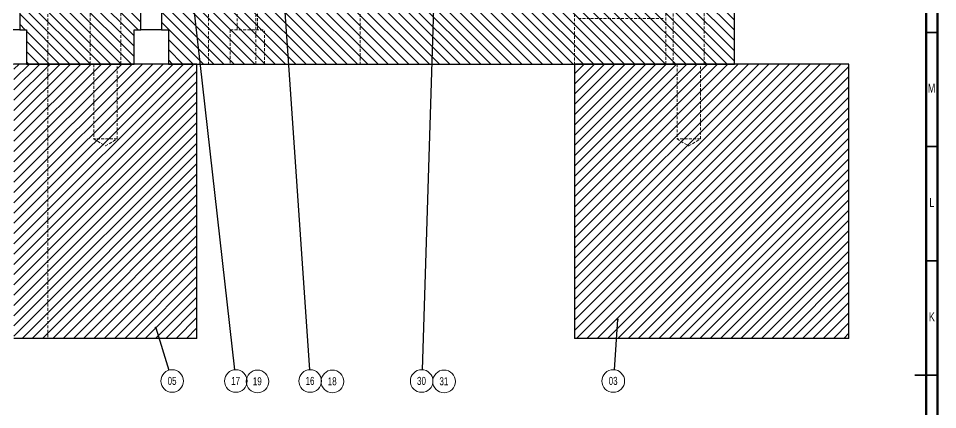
# Model space of a CAD drawing. Header units: millimetres. Extents: x 5 to 1539, y -495 to 895.
# Drawn here: x 1093.1 to 1495, y 435 to 606.1 of the extents above; entities that cross this region are included whole.
import ezdxf

# ---------------------------------------------------------------- set-up
doc = ezdxf.new("R2010")
doc.units = ezdxf.units.MM
doc.linetypes.add('HIDDEN', pattern=[1.905, 1.27, -0.635])
doc.styles.add('SLDTEXTSTYLE13', font='TXT', dxfattribs={"width": 0.75})
doc.dimstyles.new('SLDDIMSTYLE0', dxfattribs={"dimtxt": 3.5, "dimasz": 3.302, "dimexe": 0, "dimexo": 0.0625, "dimgap": 0.875, "dimtad": 1, "dimrnd": 1e-09, "dimzin": 12, "dimdsep": 46, "dimtxsty": 'SLDTEXTSTYLE13', "dimsah": 1, "dimcen": 0.09, "dimadec": 0, "dimazin": 3, "dimtfac": 1, "dimtofl": 0, "dimtmove": 0, "dimatfit": 3, "dimfxl": 1, "dimfrac": 2, "dimtolj": 1, "dimtzin": 12, "dimarcsym": 0})
doc.dimstyles.new('SLDDIMSTYLE1', dxfattribs={"dimtxt": 0.18, "dimasz": 1.016, "dimexe": 0, "dimexo": 0.0625, "dimgap": 0, "dimtad": 0, "dimtih": 1, "dimtoh": 1, "dimdec": 0, "dimrnd": 1e-09, "dimzin": 0, "dimdsep": 46, "dimtxsty": 'Standard', "dimblk1": 'DOT', "dimblk2": 'DOT', "dimsah": 1, "dimcen": 0.09, "dimadec": 0, "dimazin": 0, "dimtfac": 1.016, "dimtdec": 0, "dimtofl": 0, "dimtmove": 0, "dimatfit": 3, "dimldrblk": 'DOT', "dimfxl": 1, "dimfrac": 2, "dimtolj": 1, "dimtzin": 0, "dimarcsym": 0})

# ---------------------------------------------------------------- blocks, each defined once
blk = doc.blocks.new('_D_9')
at = {"color": 7, "linetype": 'Continuous', "lineweight": 18}
for p, q in [((855.21, 646.11), (771.21, 646.11)), ((772.21, 586.11), (772.21, 646.11)), ((1335.21, 586.11), (771.21, 586.11))]:
    blk.add_line(p, q, dxfattribs=at)
for points in [[(772.21, 646.11), (771.7, 642.81), (772.72, 642.81)], [(772.21, 586.11), (772.72, 589.41), (771.7, 589.41)]]:
    blk.add_solid(points, dxfattribs=at)
at = {"color": 7, "linetype": 'Continuous', "lineweight": 18, "insert": (767.7, 614.47), "char_height": 3.5, "attachment_point": 1, "rotation": 90, "style": 'SLDTEXTSTYLE13'}
blk.add_mtext('60', dxfattribs=at)
blk = doc.blocks.new('SW_NOTE_5')
at = {"color": 0, "linetype": 'Continuous', "lineweight": 0}
blk.add_circle((-0.35, -4.93), 4.94, dxfattribs=at)
at = {"color": 0, "linetype": 'Continuous', "lineweight": 0, "insert": (-0.42, -3.12), "char_height": 3.5, "attachment_point": 2, "style": 'SLDTEXTSTYLE13'}
blk.add_mtext('03', dxfattribs=at)
blk = doc.blocks.new('_Dot')
at = {"color": 0, "linetype": 'ByBlock', "lineweight": -2}
blk.add_line((-0.5, 0), (-1, 0), dxfattribs=at)
at = {"color": 0, "linetype": 'ByBlock', "const_width": 0.5}
blk.add_lwpolyline([(-0.25, 0, 1), (0.25, 0, 1)], format="xyb", close=True, dxfattribs=at)
blk = doc.blocks.new('SW_NOTE_7')
at = {"color": 0, "linetype": 'Continuous', "lineweight": 0}
blk.add_circle((1.47, -4.71), 4.94, dxfattribs=at)
at = {"color": 0, "linetype": 'Continuous', "lineweight": 0, "insert": (1.4, -2.91), "char_height": 3.5, "attachment_point": 2, "style": 'SLDTEXTSTYLE13'}
blk.add_mtext('05', dxfattribs=at)
blk = doc.blocks.new('SW_NOTE_18')
at = {"color": 0, "linetype": 'Continuous', "lineweight": 0}
blk.add_circle((0.34, -4.93), 4.94, dxfattribs=at)
at = {"color": 0, "linetype": 'Continuous', "lineweight": 0, "insert": (0.27, -3.12), "char_height": 3.5, "attachment_point": 2, "style": 'SLDTEXTSTYLE13'}
blk.add_mtext('16', dxfattribs=at)
blk = doc.blocks.new('SW_NOTE_19')
at = {"color": 0, "linetype": 'Continuous', "lineweight": 0}
blk.add_circle((0.55, -4.91), 4.94, dxfattribs=at)
at = {"color": 0, "linetype": 'Continuous', "lineweight": 0, "insert": (0.48, -3.1), "char_height": 3.5, "attachment_point": 2, "style": 'SLDTEXTSTYLE13'}
blk.add_mtext('17', dxfattribs=at)
blk = doc.blocks.new('SW_NOTE_27')
at = {"color": 0, "linetype": 'Continuous', "lineweight": 0}
blk.add_circle((-0.15, -4.94), 4.94, dxfattribs=at)
at = {"color": 0, "linetype": 'Continuous', "lineweight": 0, "insert": (-0.23, -3.13), "char_height": 3.5, "attachment_point": 2, "style": 'SLDTEXTSTYLE13'}
blk.add_mtext('30', dxfattribs=at)
blk = doc.blocks.new('SW_NOTE_54')
at = {"color": 0, "linetype": 'Continuous', "lineweight": 0}
blk.add_circle((2.59, 2.7), 4.94, dxfattribs=at)
at = {"color": 0, "linetype": 'Continuous', "lineweight": 0, "insert": (2.52, 4.51), "char_height": 3.5, "attachment_point": 2, "style": 'SLDTEXTSTYLE13'}
blk.add_mtext('18', dxfattribs=at)
blk = doc.blocks.new('SW_NOTE_55')
at = {"color": 0, "linetype": 'Continuous', "lineweight": 0}
blk.add_circle((2.59, 2.7), 4.94, dxfattribs=at)
at = {"color": 0, "linetype": 'Continuous', "lineweight": 0, "insert": (2.52, 4.51), "char_height": 3.5, "attachment_point": 2, "style": 'SLDTEXTSTYLE13'}
blk.add_mtext('19', dxfattribs=at)
blk = doc.blocks.new('SW_NOTE_58')
at = {"color": 0, "linetype": 'Continuous', "lineweight": 0}
blk.add_circle((2.59, 2.7), 4.94, dxfattribs=at)
at = {"color": 0, "linetype": 'Continuous', "lineweight": 0, "insert": (2.52, 4.51), "char_height": 3.5, "attachment_point": 2, "style": 'SLDTEXTSTYLE13'}
blk.add_mtext('31', dxfattribs=at)

msp = doc.modelspace()

# ---------------------------------------------------------------- hatches: boundary and pattern name
at = {"linetype": 'Continuous', "lineweight": 18}
h = msp.add_hatch(dxfattribs=at)
h.set_pattern_fill('ANSI31', angle=90, style=0)
h.paths.add_polyline_path([(1146.711, 646.111), (1093.711, 646.111), (1093.711, 601.111), (1096.711, 601.111), (1096.711, 586.111), (1143.711, 586.111), (1143.711, 601.111), (1146.711, 601.111)], flags=0)
h = msp.add_hatch(dxfattribs=at)
h.set_pattern_fill('ANSI31', angle=90, style=0)
h.paths.add_polyline_path([(1406.211, 646.111), (1155.711, 646.111), (1155.711, 601.111), (1158.711, 601.111), (1158.711, 586.111), (1406.211, 586.111)], flags=0)
h = msp.add_hatch(dxfattribs=at)
h.set_pattern_fill('ANSI31', style=0)
h.paths.add_polyline_path([(1091.211, 466.111), (1171.211, 466.111), (1171.211, 586.111), (1091.211, 586.111)], flags=0)
h = msp.add_hatch(dxfattribs=at)
h.set_pattern_fill('ANSI31', style=0)
h.paths.add_polyline_path([(1336.211, 466.111), (1456.211, 466.111), (1456.211, 586.111), (1336.211, 586.111)], flags=0)

# ---------------------------------------------------------------- linework, layer by layer
at = {"color": 7, "linetype": 'Continuous', "lineweight": 70}
for p, q in [((1495, 895), (1495, 5)), ((1490, 890), (1490, 10))]:
    msp.add_line(p, q, dxfattribs=at)
at = {"color": 7, "linetype": 'Continuous', "lineweight": 25}
for p, q in [((1093.711, 646.111), (1093.711, 601.111)), ((1146.711, 601.111), (1146.711, 646.111)), ((1155.711, 646.111), (1155.711, 601.111)), ((1406.211, 586.111), (1406.211, 646.111)), ((1093.711, 601.111), (1084.711, 601.111)), ((1093.711, 601.111), (1096.711, 601.111)), ((1096.711, 601.111), (1096.711, 586.111)), ((1143.711, 601.111), (1146.711, 601.111)), ((1143.711, 586.111), (1143.711, 601.111)), ((1155.711, 601.111), (1146.711, 601.111)), ((1155.711, 601.111), (1158.711, 601.111)), ((1158.711, 601.111), (1158.711, 586.111)), ((1171.211, 586.111), (1091.211, 586.111)), ((1096.711, 586.111), (1143.711, 586.111)), ((1158.711, 586.111), (1406.211, 586.111)), ((1171.211, 466.111), (1171.211, 586.111)), ((1456.211, 586.111), (1336.211, 586.111)), ((1336.211, 586.111), (1336.211, 466.111)), ((1456.211, 466.111), (1456.211, 586.111)), ((1171.211, 466.111), (1091.211, 466.111)), ((1456.211, 466.111), (1336.211, 466.111))]:
    msp.add_line(p, q, dxfattribs=at)
at = {"color": 7, "linetype": 'HIDDEN', "lineweight": 18}
for p, q in [((1105.944, 646.111), (1105.944, 586.111)), ((1176.28, 646.111), (1176.28, 586.111)), ((1188.711, 646.111), (1188.711, 601.111)), ((1196.994, 601.111), (1196.994, 646.111)), ((1197.711, 601.111), (1197.711, 646.111)), ((1242.498, 646.111), (1242.498, 586.111)), ((1336.211, 646.111), (1336.211, 586.111)), ((1376.211, 586.111), (1376.211, 646.111)), ((1124.461, 631.111), (1124.461, 586.111)), ((1137.961, 586.111), (1137.961, 631.111)), ((1379.461, 631.111), (1379.461, 586.111)), ((1392.961, 586.111), (1392.961, 631.111)), ((1185.711, 601.111), (1196.994, 601.111)), ((1185.711, 601.111), (1185.711, 586.111)), ((1196.994, 586.111), (1196.994, 601.111)), ((1196.994, 601.111), (1200.711, 601.111)), ((1200.711, 586.111), (1200.711, 601.111)), ((1105.944, 586.111), (1105.944, 466.111)), ((1126.111, 586.111), (1126.111, 553.361)), ((1136.311, 553.361), (1136.311, 586.111)), ((1381.111, 586.111), (1381.111, 553.361)), ((1391.311, 553.361), (1391.311, 586.111)), ((1136.311, 553.361), (1126.111, 553.361)), ((1126.111, 553.361), (1131.211, 550.297)), ((1131.211, 550.297), (1136.311, 553.361)), ((1391.311, 553.361), (1381.111, 553.361)), ((1381.111, 553.361), (1386.211, 550.297)), ((1386.211, 550.297), (1391.311, 553.361))]:
    msp.add_line(p, q, dxfattribs=at)
at = {"color": 7, "linetype": 'Continuous', "lineweight": 35}
for p, q in [((1490, 600), (1495, 600)), ((1490, 550), (1495, 550)), ((1490, 500), (1495, 500)), ((1495.001, 450), (1484.999, 450)), ((1490, 450), (1495, 450))]:
    msp.add_line(p, q, dxfattribs=at)
at = {"color": 7, "linetype": 'HIDDEN', "lineweight": 18}
for points, knots in [([(1342.916, 606.111), (1342.148, 606.111), (1340.565, 606.111), (1338.838, 606.111), (1337.638, 606.111), (1337.486, 606.111), (1337.409, 606.111)], [0, 0, 0, 0, 0.2330323, 0.4800226, 0.7372817, 1, 1, 1, 1]), ([(1375.013, 606.111), (1374.936, 606.111), (1374.783, 606.111), (1373.591, 606.111), (1371.836, 606.111), (1369.58, 606.111), (1366.872, 606.111), (1363.682, 606.111), (1360.064, 606.111), (1356.212, 606.111), (1352.356, 606.111), (1348.747, 606.111), (1345.529, 606.111), (1343.77, 606.111), (1342.916, 606.111)], [0, 0, 0, 0, 0.08757278, 0.17332583, 0.25565595, 0.3333332, 0.41101084, 0.49334114, 0.57909425, 0.66666686, 0.75423947, 0.83999258, 0.92232287, 1, 1, 1, 1])]:
    msp.add_open_spline(points, degree=3, knots=knots, dxfattribs=at)

# ---------------------------------------------------------------- block references
at = {"color": 7, "linetype": 'Continuous', "lineweight": 0}
for name, p in [('SW_NOTE_7', (1158.921, 452.199)), ('SW_NOTE_19', (1187.629, 452.392)), ('SW_NOTE_55', (1195.05, 444.619)), ('SW_NOTE_18', (1220.363, 452.411)), ('SW_NOTE_54', (1227.813, 444.619)), ('SW_NOTE_27', (1269.592, 452.42)), ('SW_NOTE_58', (1276.631, 444.619)), ('SW_NOTE_5', (1353.565, 452.411))]:
    msp.add_blockref(name, p, dxfattribs=at)

# ---------------------------------------------------------------- texts
at = {"color": 7, "linetype": 'Continuous', "lineweight": 0, "char_height": 3.969, "attachment_point": 2, "style": 'SLDTEXTSTYLE13'}
for s, insert in [('M', (1492.362, 577.56)), ('L', (1492.455, 527.56)), ('K', (1492.489, 477.56))]:
    msp.add_mtext(s, dxfattribs=dict(at, insert=insert))

# ---------------------------------------------------------------- dimensions: what is measured, and where the dimension line sits
at = {"color": 7, "linetype": 'Continuous', "lineweight": 18}
dim = msp.add_linear_dim(base=(772.211, 646.111), p1=(1336.211, 586.111), p2=(856.211, 646.111), angle=90, dimstyle='SLDDIMSTYLE0', dxfattribs=at)
dim.commit()
dim.dimension.update_dxf_attribs({"geometry": '_D_9', "text_midpoint": (772.211, 617.056), "dimtype": 160})

# ---------------------------------------------------------------- leaders
at = {"color": 7, "linetype": 'Continuous', "lineweight": 0}
for points in [[(1164.234, 659.746), (1187.629, 452.392)], [(1206.055, 661.187), (1220.363, 452.411)], [(1276.108, 660.421), (1269.592, 452.42)], [(1355.106, 474.371), (1353.565, 452.411)], [(1153.15, 470.711), (1158.921, 452.199)]]:
    msp.add_leader(points, dimstyle='SLDDIMSTYLE1', dxfattribs=at)

doc.saveas('drawing.dxf')
